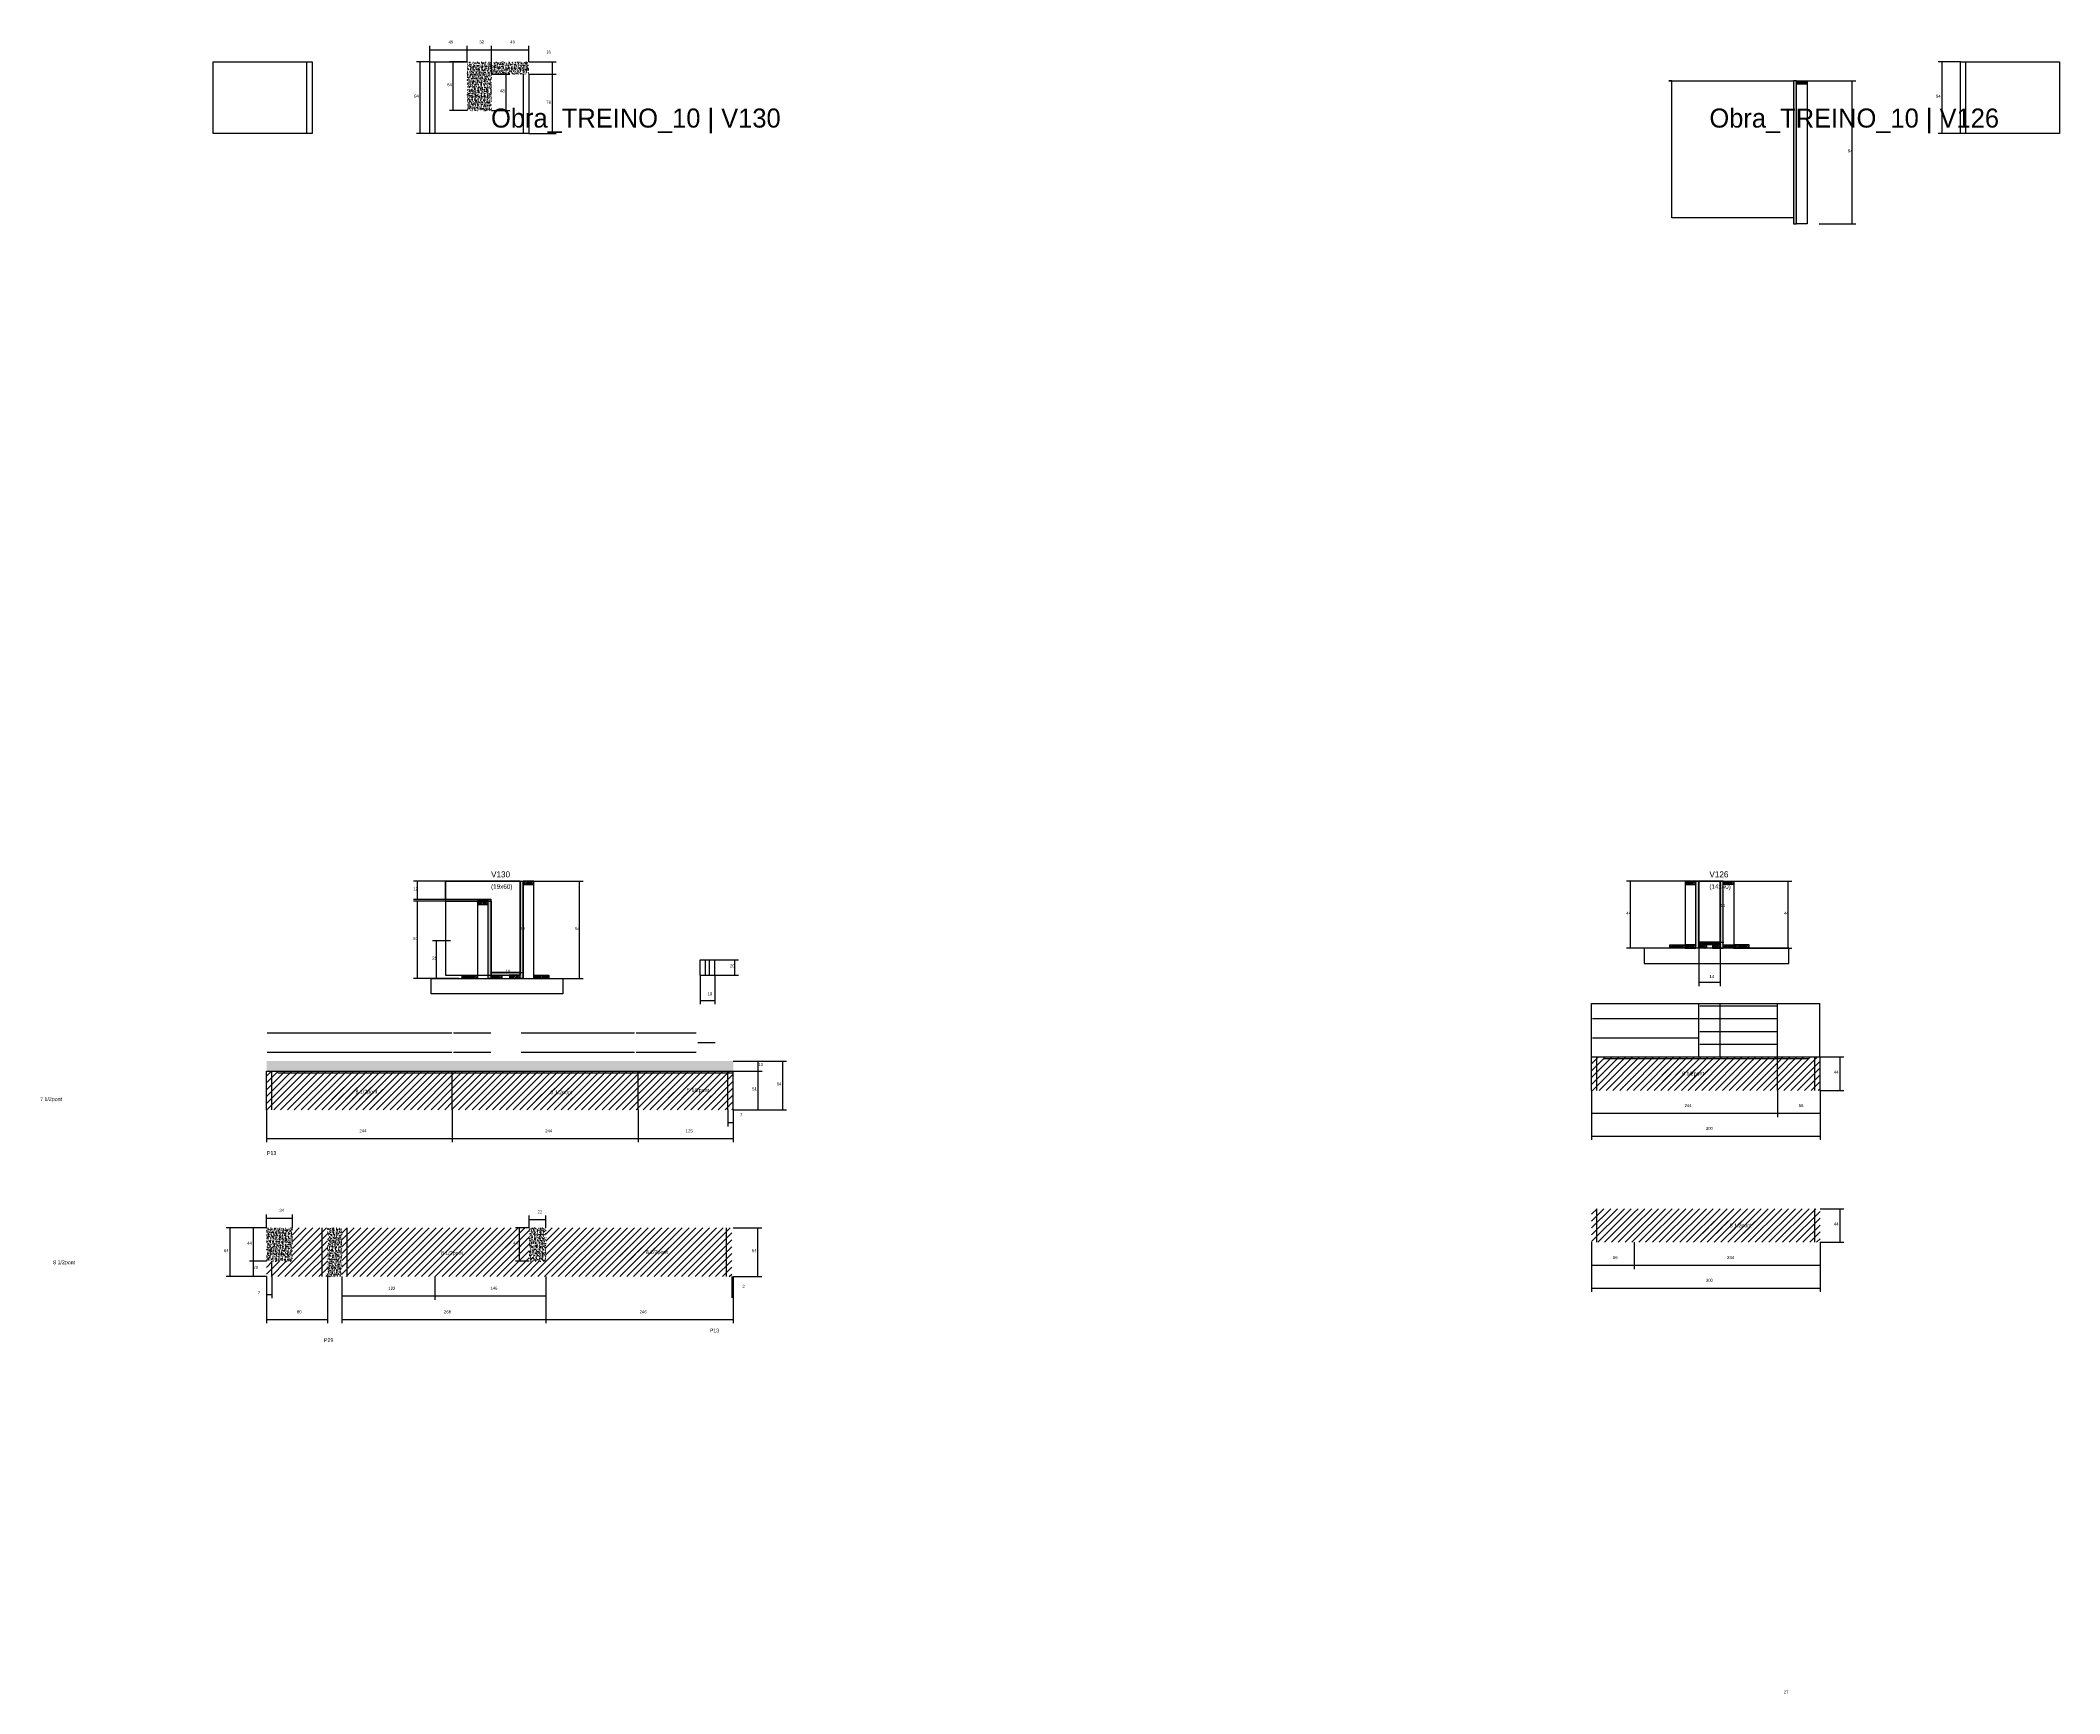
# Model space of a CAD drawing. Header units: metres. Extents: x -2848 to 22762, y -49062 to 1016.
# Drawn here: x 4208 to 6860, y -20867 to -18695 of the extents above; entities that cross this region are included whole.
import ezdxf

# ---------------------------------------------------------------- set-up
doc = ezdxf.new("R2010")
doc.units = ezdxf.units.M
for name, color, linetype in [('CONCRETO', 251, 'Continuous'), ('COTA', 4, 'Continuous'), ('Cota Seção (2x)', 4, 'Continuous'), ('Hachura', 253, 'Continuous'), ('LABEL_ID', 3, 'Continuous'), ('Madeira', 126, 'Continuous'), ('NOMENCLATURA', 7, 'Continuous'), ('Painéis', 200, 'Continuous'), ('SARR_2.2x7', 40, 'Continuous'), ('Texto Seção', 7, 'Continuous')]:
    doc.layers.add(name, color=color, linetype=linetype)

msp = doc.modelspace()

# ---------------------------------------------------------------- hatches: boundary and pattern name
at = {"layer": 'COTA'}
h = msp.add_hatch(dxfattribs=at)
h.set_pattern_fill('AR-CONC', scale=0.03)
h.paths.add_polyline_path([(4800.7, -18739.7), (4849.7, -18739.7), (4849.7, -18723.7), (4768.7, -18723.7), (4768.7, -18787.7), (4800.7, -18787.7)])
h = msp.add_hatch(dxfattribs=at)
h.set_pattern_fill('AR-CONC', scale=0.03)
h.paths.add_polyline_path([(4505.1, -20036.2), (4505.1, -20050.2), (4505.1, -20050.2), (5118.1, -20050.2), (5118.1, -20050.2), (5118.1, -20036.2), (5118.1, -20036.2), (4505.1, -20036.2)])
h = msp.add_hatch(dxfattribs=at)
h.set_pattern_fill('AR-CONC', scale=0.03)
h.paths.add_polyline_path([(4539.1, -20255.3), (4505.1, -20255.3), (4505.1, -20299.3), (4539.1, -20299.3)])
h = msp.add_hatch(dxfattribs=at)
h.set_pattern_fill('AR-CONC', scale=0.03)
h.paths.add_polyline_path([(4585.1, -20319.3), (4604.1, -20319.3), (4604.1, -20255.3), (4585.1, -20255.3)])
h = msp.add_hatch(dxfattribs=at)
h.set_pattern_fill('AR-CONC', scale=0.03)
h.paths.add_polyline_path([(4850.1, -20299.3), (4872.1, -20299.3), (4872.1, -20255.3), (4850.1, -20255.3)])
at = {"layer": 'Hachura'}
h = msp.add_hatch(color=8, dxfattribs=at)
h.dxf.hatch_style = 1
h.paths.add_polyline_path([(6514.5, -18748.6), (6510.5, -18748.6), (6510.5, -18748.6), (6510.5, -18936.6), (6510.5, -18936.6), (6514.5, -18936.6), (6514.5, -18936.6), (6514.5, -18748.6)])
h = msp.add_hatch(dxfattribs=at)
h.set_pattern_fill('ANSI31', scale=0.5)
h.paths.add_polyline_path([(6514.5, -18753), (6514.5, -18748.6), (6514.5, -18748.6), (6528.5, -18748.6), (6528.5, -18748.6), (6528.5, -18753), (6528.5, -18753), (6514.5, -18753)])
h = msp.add_hatch(color=8, dxfattribs=at)
h.dxf.hatch_style = 1
h.paths.add_polyline_path([(4838, -19800), (4842, -19800), (4842, -19800), (4842, -19928), (4842, -19928), (4838, -19928), (4838, -19928), (4838, -19800)])
h = msp.add_hatch(dxfattribs=at)
h.set_pattern_fill('ANSI31', scale=0.5)
h.paths.add_polyline_path([(4856, -19804.4), (4856, -19800), (4856, -19800), (4842, -19800), (4842, -19800), (4842, -19804.4), (4842, -19804.4), (4856, -19804.4)])
h = msp.add_hatch(dxfattribs=at)
h.set_pattern_fill('ANSI31', scale=0.5)
h.paths.add_polyline_path([(6382, -19804.4), (6382, -19800), (6382, -19800), (6368, -19800), (6368, -19800), (6368, -19804.4), (6368, -19804.4), (6382, -19804.4)])
h = msp.add_hatch(color=8, dxfattribs=at)
h.dxf.hatch_style = 1
h.paths.add_polyline_path([(6382, -19800), (6386, -19800), (6386, -19800), (6386, -19888), (6386, -19888), (6382, -19888), (6382, -19888), (6382, -19800)])
h = msp.add_hatch(color=8, dxfattribs=at)
h.dxf.hatch_style = 1
h.paths.add_polyline_path([(6417.9, -19800), (6413.9, -19800), (6413.9, -19800), (6414, -19888), (6414, -19888), (6418, -19888), (6418, -19888), (6417.9, -19800)])
h = msp.add_hatch(dxfattribs=at)
h.set_pattern_fill('ANSI31', scale=0.5)
h.paths.add_polyline_path([(6417.9, -19804.4), (6417.9, -19800), (6417.9, -19800), (6431.9, -19800), (6431.9, -19800), (6431.9, -19804.4), (6431.9, -19804.4), (6417.9, -19804.4)])
h = msp.add_hatch(color=8, dxfattribs=at)
h.dxf.hatch_style = 1
h.paths.add_polyline_path([(4800, -19826.4), (4800, -19824), (4800, -19824), (4740, -19824), (4740, -19824), (4740, -19826.4), (4740, -19826.4), (4800, -19826.4)])
h = msp.add_hatch(dxfattribs=at)
h.set_pattern_fill('ANSI31', scale=0.5)
h.paths.add_polyline_path([(4796, -19830.8), (4796, -19826.4), (4796, -19826.4), (4782, -19826.4), (4782, -19826.4), (4782, -19830.8), (4782, -19830.8), (4796, -19830.8)])
h = msp.add_hatch(color=8, dxfattribs=at)
h.dxf.hatch_style = 1
h.paths.add_polyline_path([(4796, -19826.4), (4800, -19826.4), (4800, -19826.4), (4800, -19928), (4800, -19928), (4796, -19928), (4796, -19928), (4796, -19826.4)])
h = msp.add_hatch(dxfattribs=at)
h.set_pattern_fill('ANSI31', scale=0.5)
h.paths.add_polyline_path([(6348, -19888), (6348, -19883.6), (6348, -19883.6), (6368, -19883.6), (6368, -19883.6), (6368, -19888), (6368, -19888), (6348, -19888)])
h = msp.add_hatch(dxfattribs=at)
h.set_pattern_fill('ANSI31', scale=0.5)
h.paths.add_polyline_path([(6382, -19888), (6382, -19883.6), (6382, -19883.6), (6368, -19883.6), (6368, -19883.6), (6368, -19888), (6368, -19888), (6382, -19888)])
h = msp.add_hatch(color=8, dxfattribs=at)
h.dxf.hatch_style = 1
h.paths.add_polyline_path([(6386, -19883.6), (6386, -19880), (6386, -19880), (6414, -19880), (6414, -19880), (6414, -19883.6), (6414, -19883.6), (6386, -19883.6)])
h = msp.add_hatch(dxfattribs=at)
h.set_pattern_fill('ANSI31', scale=0.5)
h.paths.add_polyline_path([(6386, -19888), (6386, -19883.6), (6386, -19883.6), (6396, -19883.6), (6396, -19883.6), (6396, -19888), (6396, -19888), (6386, -19888)])
h = msp.add_hatch(dxfattribs=at)
h.set_pattern_fill('ANSI31', scale=0.5)
h.paths.add_polyline_path([(6414, -19888), (6414, -19883.6), (6414, -19883.6), (6404, -19883.6), (6404, -19883.6), (6404, -19888), (6404, -19888), (6414, -19888)])
h = msp.add_hatch(dxfattribs=at)
h.set_pattern_fill('ANSI31', scale=0.5)
h.paths.add_polyline_path([(6418, -19888), (6418, -19883.6), (6418, -19883.6), (6432, -19883.6), (6432, -19883.6), (6432, -19888), (6432, -19888), (6418, -19888)])
h = msp.add_hatch(dxfattribs=at)
h.set_pattern_fill('ANSI31', scale=0.5)
h.paths.add_polyline_path([(6452, -19888), (6452, -19883.6), (6452, -19883.6), (6432, -19883.6), (6432, -19883.6), (6432, -19888), (6432, -19888), (6452, -19888)])
h = msp.add_hatch(dxfattribs=at)
h.set_pattern_fill('ANSI31', scale=0.5)
h.paths.add_polyline_path([(4762, -19928), (4762, -19923.6), (4762, -19923.6), (4782, -19923.6), (4782, -19923.6), (4782, -19928), (4782, -19928), (4762, -19928)])
h = msp.add_hatch(color=8, dxfattribs=at)
h.dxf.hatch_style = 1
h.paths.add_polyline_path([(4838, -19923.6), (4838, -19920), (4838, -19920), (4800, -19920), (4800, -19920), (4800, -19923.6), (4800, -19923.6), (4838, -19923.6)])
h = msp.add_hatch(dxfattribs=at)
h.set_pattern_fill('ANSI31', scale=0.5)
h.paths.add_polyline_path([(4800, -19928), (4800, -19923.6), (4800, -19923.6), (4814, -19923.6), (4814, -19923.6), (4814, -19928), (4814, -19928), (4800, -19928)])
h = msp.add_hatch(dxfattribs=at)
h.set_pattern_fill('ANSI31', scale=0.5)
h.paths.add_polyline_path([(4838, -19928), (4838, -19923.6), (4838, -19923.6), (4824, -19923.6), (4824, -19923.6), (4824, -19928), (4824, -19928), (4838, -19928)])
h = msp.add_hatch(dxfattribs=at)
h.set_pattern_fill('ANSI31', scale=0.5)
h.paths.add_polyline_path([(4856, -19928), (4856, -19923.6), (4856, -19923.6), (4876, -19923.6), (4876, -19923.6), (4876, -19928), (4876, -19928), (4856, -19928)])
h = msp.add_hatch(dxfattribs=at)
h.set_pattern_fill('ANSI31', scale=2)
h.paths.add_polyline_path([(6489.3, -20074.7), (6489.3, -20030.7), (6245.3, -20030.7), (6245.3, -20074.7)])
h = msp.add_hatch(dxfattribs=at)
h.set_pattern_fill('ANSI31', scale=2)
h.paths.add_polyline_path([(6327.7, -20063.1), (6395.3, -20063.1), (6395.3, -20063.1), (6400.8, -20047.1), (6400.8, -20047.1), (6333.2, -20047.1), (6333.2, -20047.1), (6327.7, -20063.1)])
h = msp.add_hatch(dxfattribs=at)
h.set_pattern_fill('ANSI31', scale=2)
h.paths.add_polyline_path([(6545.3, -20074.7), (6545.3, -20030.7), (6489.3, -20030.7), (6489.3, -20074.7)])
h = msp.add_hatch(dxfattribs=at)
h.set_pattern_fill('ANSI31', scale=2)
h.paths.add_polyline_path([(4749.1, -20049.4), (4505.1, -20049.4), (4505.1, -20100.2), (4749.1, -20100.2)])
h = msp.add_hatch(dxfattribs=at)
h.set_pattern_fill('ANSI31', scale=2)
h.paths.add_polyline_path([(4585.7, -20086.9), (4653.3, -20086.9), (4653.3, -20086.9), (4658.8, -20071), (4658.8, -20071), (4591.2, -20071), (4591.2, -20071), (4585.7, -20086.9)])
h = msp.add_hatch(dxfattribs=at)
h.set_pattern_fill('ANSI31', scale=2)
h.paths.add_polyline_path([(4993.1, -20049.4), (4749.1, -20049.4), (4749.1, -20100.2), (4993.1, -20100.2)])
h = msp.add_hatch(dxfattribs=at)
h.set_pattern_fill('ANSI31', scale=2)
h.paths.add_polyline_path([(4841.5, -20087.8), (4909.1, -20087.8), (4909.1, -20087.8), (4914.6, -20071.8), (4914.6, -20071.8), (4847, -20071.8), (4847, -20071.8), (4841.5, -20087.8)])
h = msp.add_hatch(dxfattribs=at)
h.set_pattern_fill('ANSI31', scale=2)
h.paths.add_polyline_path([(5118.1, -20049.4), (4993.1, -20049.4), (4993.1, -20100.2), (5118.1, -20100.2)])
h = msp.add_hatch(dxfattribs=at)
h.set_pattern_fill('ANSI31', scale=2)
h.paths.add_polyline_path([(5021, -20085), (5088.6, -20085), (5088.6, -20085), (5094.1, -20069.1), (5094.1, -20069.1), (5026.5, -20069.1), (5026.5, -20069.1), (5021, -20085)])
h = msp.add_hatch(dxfattribs=at)
h.set_pattern_fill('ANSI31', scale=2)
h.paths.add_polyline_path([(6245.3, -20230.3), (6245.3, -20274.3), (6301.3, -20274.3), (6301.3, -20230.3)])
h = msp.add_hatch(dxfattribs=at)
h.set_pattern_fill('ANSI31', scale=2)
h.paths.add_polyline_path([(6545.3, -20274.3), (6545.3, -20230.3), (6301.3, -20230.3), (6301.3, -20274.3)])
h = msp.add_hatch(dxfattribs=at)
h.set_pattern_fill('ANSI31', scale=2)
h.paths.add_polyline_path([(4585.1, -20255.3), (4539.1, -20255.3), (4539.1, -20299.3), (4505.1, -20299.3), (4505.1, -20319.3), (4585.1, -20319.3)])
h = msp.add_hatch(dxfattribs=at)
h.set_pattern_fill('ANSI31', scale=2)
h.paths.add_polyline_path([(4726.1, -20255.3), (4604.1, -20255.3), (4604.1, -20319.3), (4726.1, -20319.3)])
h = msp.add_hatch(dxfattribs=at)
h.set_pattern_fill('ANSI31', scale=2)
h.paths.add_polyline_path([(4872.1, -20299.3), (4850.1, -20299.3), (4850.1, -20255.3), (4726.1, -20255.3), (4726.1, -20319.3), (4872.1, -20319.3)])
h = msp.add_hatch(dxfattribs=at)
h.set_pattern_fill('ANSI31', scale=2)
h.paths.add_polyline_path([(5116.1, -20255.3), (4872.1, -20255.3), (4872.1, -20319.3), (5116.1, -20319.3)])
h = msp.add_hatch(dxfattribs=at)
h.set_pattern_fill('ANSI31', scale=2)
h.paths.add_polyline_path([(6390.2, -20262.7), (6457.9, -20262.7), (6457.9, -20262.7), (6463.4, -20246.7), (6463.4, -20246.7), (6395.7, -20246.7), (6395.7, -20246.7), (6390.2, -20262.7)])
h = msp.add_hatch(dxfattribs=at)
h.set_pattern_fill('ANSI31', scale=2)
h.paths.add_polyline_path([(4839, -20288.1), (4839, -20265.9), (4839, -20265.9), (4818.4, -20265.9), (4818.4, -20265.9), (4818.4, -20288.1), (4818.4, -20288.1), (4839, -20288.1)])
h = msp.add_hatch(dxfattribs=at)
h.set_pattern_fill('ANSI31', scale=2)
h.paths.add_polyline_path([(4966.9, -20297.7), (5034.5, -20297.7), (5034.5, -20297.7), (5040, -20281.7), (5040, -20281.7), (4972.4, -20281.7), (4972.4, -20281.7), (4966.9, -20297.7)])

# ---------------------------------------------------------------- linework, layer by layer
at = {"layer": 'CONCRETO'}
for points in [[(6346.5, -18748.6), (6346.5, -18748.6), (6510.5, -18748.6), (6510.5, -18772.6), (6510.5, -18772.6), (6510.5, -18928.6), (6350.5, -18928.6), (6350.5, -18748.6)], [(4800, -19824), (4740, -19824), (4740, -19800), (4800, -19800), (4800, -19800), (4838, -19800), (4838, -19923.6), (4838, -19923.6), (4838, -19920), (4800, -19920)], [(4740, -19923.6), (4838, -19923.6), (4838, -19800), (4740, -19800)], [(6386, -19800), (6386, -19800), (6386, -19800), (6386, -19800), (6414, -19800), (6414, -19800), (6414, -19800), (6414, -19880), (6386, -19880), (6386, -19800)], [(6386, -19880), (6414, -19880), (6414, -19800), (6386, -19800)]]:
    msp.add_lwpolyline(points, close=True, dxfattribs=at)
at = {"layer": 'COTA'}
for p, q in [((4719.7, -18723.7), (4719.7, -18702.7)), ((4719.7, -18707.7), (4768.7, -18707.7)), ((4768.7, -18723.7), (4768.7, -18702.7)), ((4768.7, -18723.7), (4768.7, -18702.7)), ((4768.7, -18707.7), (4800.7, -18707.7)), ((4800.7, -18739.7), (4800.7, -18702.7)), ((4800.7, -18739.7), (4800.7, -18702.7)), ((4800.7, -18707.7), (4849.7, -18707.7)), ((4849.7, -18723.7), (4849.7, -18702.7)), ((4719.7, -18723.7), (4702.1, -18723.7)), ((4707.1, -18817.7), (4707.1, -18723.7)), ((4768.7, -18723.7), (4745.4, -18723.7)), ((4750.4, -18787.7), (4750.4, -18723.7)), ((4800.7, -18739.7), (4824.8, -18739.7)), ((4819.8, -18787.7), (4819.8, -18739.7)), ((4849.7, -18723.7), (4885.5, -18723.7)), ((4849.7, -18739.7), (4885.5, -18739.7)), ((4849.7, -18739.7), (4885.5, -18739.7)), ((4880.5, -18739.7), (4880.5, -18723.7)), ((4880.5, -18817.7), (4880.5, -18739.7)), ((6729.9, -18723.7), (6700.6, -18723.7)), ((6705.6, -18817.7), (6705.6, -18723.7)), ((6528.5, -18748.6), (6592.4, -18748.6)), ((6587.4, -18936.6), (6587.4, -18748.6)), ((4768.7, -18787.7), (4745.4, -18787.7)), ((4800.7, -18787.7), (4824.8, -18787.7)), ((4719.7, -18817.7), (4702.1, -18817.7)), ((4849.7, -18817.7), (4885.5, -18817.7)), ((6729.9, -18817.7), (6700.6, -18817.7)), ((6544.1, -18936.6), (6592.4, -18936.6)), ((4740, -19800), (4698.3, -19800)), ((4703.3, -19824), (4703.3, -19800)), ((4856, -19800), (4921, -19800)), ((4916, -19928), (4916, -19800)), ((6386, -19800), (6291.3, -19800)), ((6296.3, -19888), (6296.3, -19800)), ((6431.9, -19800), (6508.4, -19800)), ((6503.4, -19888), (6503.4, -19800)), ((4740, -19824), (4698.3, -19824)), ((4740, -19826.4), (4698.3, -19826.4)), ((4703.3, -19928), (4703.3, -19826.4)), ((4746.7, -19878.1), (4723.2, -19878.1)), ((4728.2, -19928), (4728.2, -19878.1)), ((6348, -19888), (6291.3, -19888)), ((6386, -19883.6), (6386, -19937.8)), ((6414, -19883.6), (6414, -19937.8)), ((6452, -19888), (6508.4, -19888)), ((5093.8, -19903.3), (5125.1, -19903.3)), ((5120.1, -19923.3), (5120.1, -19903.3)), ((4757.6, -19928), (4698.3, -19928)), ((4746.7, -19928), (4723.2, -19928)), ((4856, -19928), (4921, -19928)), ((5074.8, -19923.3), (5074.8, -19961.5)), ((5093.8, -19923.3), (5093.8, -19961.5)), ((5093.8, -19923.3), (5125.1, -19923.3)), ((6386, -19932.8), (6414, -19932.8)), ((5074.8, -19956.5), (5093.8, -19956.5)), ((5118.1, -20036.2), (5155.9, -20036.2)), ((5118.1, -20036.2), (5188.1, -20036.2)), ((5150.9, -20049.4), (5150.9, -20036.2)), ((5183.1, -20100.2), (5183.1, -20036.2)), ((6545.3, -20030.7), (6576.5, -20030.7)), ((6571.5, -20074.7), (6571.5, -20030.7)), ((5118.1, -20049.4), (5155.9, -20049.4)), ((5118.1, -20049.4), (5155.9, -20049.4)), ((5150.9, -20100.2), (5150.9, -20049.4)), ((4505.1, -20100.2), (4505.1, -20143)), ((4749.1, -20100.2), (4749.1, -20143)), ((4749.1, -20100.2), (4749.1, -20143)), ((4993.1, -20100.2), (4993.1, -20143)), ((4993.1, -20100.2), (4993.1, -20143)), ((5111.1, -20100.2), (5111.1, -20122)), ((5118.1, -20100.2), (5118.1, -20122)), ((5118.1, -20100.2), (5118.1, -20143)), ((5118.1, -20100.2), (5155.9, -20100.2)), ((5118.1, -20100.2), (5188.1, -20100.2)), ((6245.3, -20074.7), (6245.3, -20139.9)), ((6245.3, -20074.7), (6245.3, -20109.8)), ((6489.3, -20074.7), (6489.3, -20109.8)), ((6489.3, -20074.7), (6489.3, -20109.8)), ((6545.3, -20074.7), (6545.3, -20139.9)), ((6545.3, -20074.7), (6545.3, -20109.8)), ((6545.3, -20074.7), (6576.5, -20074.7)), ((5111.1, -20117), (5118.1, -20117)), ((6245.3, -20104.8), (6489.3, -20104.8)), ((6489.3, -20104.8), (6545.3, -20104.8)), ((4505.1, -20138), (4749.1, -20138)), ((4749.1, -20138), (4993.1, -20138)), ((4993.1, -20138), (5118.1, -20138)), ((6245.3, -20134.9), (6545.3, -20134.9)), ((6545.3, -20230.3), (6576.5, -20230.3)), ((6571.5, -20274.3), (6571.5, -20230.3)), ((4505.1, -20255.3), (4452.3, -20255.3)), ((4457.3, -20319.3), (4457.3, -20255.3)), ((4505.1, -20255.3), (4482.8, -20255.3)), ((4487.8, -20299.3), (4487.8, -20255.3)), ((4505.1, -20255.3), (4505.1, -20237.6)), ((4505.1, -20242.6), (4539.1, -20242.6)), ((4539.1, -20255.3), (4539.1, -20237.6)), ((4850.1, -20255.3), (4832.2, -20255.3)), ((4837.2, -20299.3), (4837.2, -20255.3)), ((4850.1, -20255.3), (4850.1, -20239.3)), ((4850.1, -20244.3), (4872.1, -20244.3)), ((4872.1, -20255.3), (4872.1, -20239.3)), ((5118.1, -20255.3), (5155.5, -20255.3)), ((5150.5, -20319.3), (5150.5, -20255.3)), ((6245.3, -20274.3), (6245.3, -20339.5)), ((6245.3, -20274.3), (6245.3, -20309.4)), ((6301.3, -20274.3), (6301.3, -20309.4)), ((6301.3, -20274.3), (6301.3, -20309.4)), ((6545.3, -20274.3), (6545.3, -20339.5)), ((6545.3, -20274.3), (6545.3, -20309.4)), ((6545.3, -20274.3), (6576.5, -20274.3)), ((4505.1, -20299.3), (4482.8, -20299.3)), ((4505.1, -20299.3), (4482.8, -20299.3)), ((4487.8, -20319.3), (4487.8, -20299.3)), ((4850.1, -20299.3), (4832.2, -20299.3)), ((6245.3, -20304.4), (6301.3, -20304.4)), ((6301.3, -20304.4), (6545.3, -20304.4)), ((4505.1, -20319.3), (4452.3, -20319.3)), ((4505.1, -20319.3), (4482.8, -20319.3)), ((4505.1, -20319.3), (4505.1, -20347.8)), ((4505.1, -20319.3), (4505.1, -20380.7)), ((4512.1, -20319.3), (4512.1, -20347.8)), ((4585.1, -20319.3), (4585.1, -20380.7)), ((4604.1, -20319.3), (4604.1, -20380.7)), ((4604.1, -20319.3), (4604.1, -20349.8)), ((4726.1, -20319.3), (4726.1, -20349.8)), ((4726.1, -20319.3), (4726.1, -20349.8)), ((4872.1, -20319.3), (4872.1, -20380.7)), ((4872.1, -20319.3), (4872.1, -20380.7)), ((4872.1, -20319.3), (4872.1, -20349.8)), ((5116.1, -20319.3), (5116.1, -20347.2)), ((5118.1, -20319.3), (5118.1, -20380.7)), ((5118.1, -20319.3), (5155.5, -20319.3)), ((5118.1, -20319.3), (5118.1, -20347.2)), ((6245.3, -20334.5), (6545.3, -20334.5)), ((4505.1, -20342.8), (4512.1, -20342.8)), ((4604.1, -20344.8), (4726.1, -20344.8)), ((4726.1, -20344.8), (4872.1, -20344.8)), ((5116.1, -20342.2), (5118.1, -20342.2)), ((4505.1, -20375.7), (4585.1, -20375.7)), ((4604.1, -20375.7), (4872.1, -20375.7)), ((4872.1, -20375.7), (5118.1, -20375.7))]:
    msp.add_line(p, q, dxfattribs=at)
at = {"layer": 'Cota Seção (2x)'}
for p, q in [((4800, -19800), (4843, -19800)), ((4838, -19920), (4838, -19800)), ((6413.9, -19800), (6419, -19800)), ((6414, -19880), (6414, -19800)), ((6414, -19880), (6419, -19880)), ((4800, -19928), (4800, -19915)), ((4800, -19920), (4843, -19920)), ((4800, -19920), (4838, -19920)), ((4838, -19928), (4838, -19915))]:
    msp.add_line(p, q, dxfattribs=at)
at = {"layer": 'Madeira'}
for points in [[(6514.5, -18753), (6514.5, -18748.6), (6528.5, -18748.6), (6528.5, -18753)], [(6514.5, -18748.6), (6528.5, -18748.6), (6528.5, -18936.6), (6514.5, -18936.6)], [(4856, -19804.4), (4856, -19800), (4842, -19800), (4842, -19804.4)], [(4856, -19800), (4842, -19800), (4842, -19928), (4856, -19928)], [(6382, -19804.4), (6382, -19800), (6368, -19800), (6368, -19804.4)], [(6382, -19800), (6368, -19800), (6368, -19888), (6382, -19888)], [(6417.9, -19804.4), (6417.9, -19800), (6431.9, -19800), (6431.9, -19804.4)], [(6417.9, -19800), (6431.9, -19800), (6432, -19888), (6418, -19888)], [(4796, -19830.8), (4796, -19826.4), (4782, -19826.4), (4782, -19830.8)], [(4796, -19826.4), (4782, -19826.4), (4782, -19928), (4796, -19928)], [(6314.5, -19908), (6504.1, -19908), (6504.1, -19888), (6314.5, -19888)], [(6348, -19888), (6348, -19883.6), (6368, -19883.6), (6368, -19888)], [(6382, -19888), (6382, -19883.6), (6368, -19883.6), (6368, -19888)], [(6386, -19888), (6386, -19883.6), (6396, -19883.6), (6396, -19888)], [(6414, -19888), (6414, -19883.6), (6404, -19883.6), (6404, -19888)], [(6418, -19888), (6418, -19883.6), (6432, -19883.6), (6432, -19888)], [(6452, -19888), (6452, -19883.6), (6432, -19883.6), (6432, -19888)], [(4894.4, -19948), (4721.4, -19948), (4721.4, -19928), (4894.4, -19928)], [(4762, -19928), (4762, -19923.6), (4782, -19923.6), (4782, -19928)], [(4800, -19928), (4800, -19923.6), (4814, -19923.6), (4814, -19928)], [(4838, -19928), (4838, -19923.6), (4824, -19923.6), (4824, -19928)], [(4856, -19928), (4856, -19923.6), (4876, -19923.6), (4876, -19928)]]:
    msp.add_lwpolyline(points, close=True, dxfattribs=at)
at = {"layer": 'Painéis'}
for p, q in [((4842, -19928), (4842, -19800)), ((6386, -19888), (6386, -19800)), ((6414, -19888), (6414, -19800)), ((4740, -19824), (4800, -19824)), ((4800, -19928), (4800, -19826.4)), ((6386, -19880), (6414, -19880)), ((6386, -19883.6), (6386, -19880)), ((6414, -19883.6), (6414, -19880)), ((5074.8, -19903.3), (5093.8, -19903.3)), ((5074.8, -19923.3), (5074.8, -19903.3)), ((5093.8, -19923.3), (5093.8, -19903.3)), ((4800, -19920), (4838, -19920)), ((4800, -19923.6), (4800, -19920)), ((4838, -19923.6), (4838, -19920)), ((5074.8, -19923.3), (5093.8, -19923.3)), ((6245.3, -19960.7), (6386.2, -19960.7)), ((6245.3, -20030.7), (6245.3, -19960.7)), ((6386.2, -20030.7), (6386.2, -19960.7)), ((6386.2, -19960.7), (6414.2, -19960.7)), ((6386.2, -20030.7), (6386.2, -19960.7)), ((6414.2, -20030.7), (6414.2, -19960.7)), ((6414.2, -19960.7), (6489.2, -19960.7)), ((6414.2, -20030.7), (6414.2, -19960.7)), ((6489.2, -20030.7), (6489.2, -19960.7)), ((6489.2, -19960.7), (6545.2, -19960.7)), ((6489.2, -20030.7), (6489.2, -19960.7)), ((6545.2, -20030.7), (6545.2, -19960.7)), ((6245.3, -20030.7), (6545.3, -20030.7)), ((6245.3, -20074.7), (6245.3, -20030.7)), ((6245.3, -20030.7), (6386.2, -20030.7)), ((6386.2, -20030.7), (6414.2, -20030.7)), ((6414.2, -20030.7), (6489.2, -20030.7)), ((6489.2, -20030.7), (6545.2, -20030.7)), ((6489.3, -20074.7), (6489.3, -20030.7)), ((6545.3, -20074.7), (6545.3, -20030.7)), ((4505.1, -20049.4), (5118.1, -20049.4)), ((4505.1, -20100.2), (4505.1, -20049.4)), ((4749.1, -20100.2), (4749.1, -20049.4)), ((4993.1, -20100.2), (4993.1, -20049.4)), ((5118.1, -20100.2), (5118.1, -20049.4))]:
    msp.add_line(p, q, dxfattribs=at)
for points in [[(4434.9, -18723.7), (4564.9, -18723.7), (4564.9, -18817.7), (4434.9, -18817.7)], [(6729.9, -18723.7), (6859.9, -18723.7), (6859.9, -18817.7), (6729.9, -18817.7)], [(6514.5, -18748.6), (6510.5, -18748.6), (6510.5, -18936.6), (6514.5, -18936.6)], [(4838, -19800), (4842, -19800), (4842, -19928), (4838, -19928)], [(6382, -19800), (6386, -19800), (6386, -19888), (6382, -19888)], [(6417.9, -19800), (6413.9, -19800), (6414, -19888), (6418, -19888)], [(4800, -19826.4), (4800, -19824), (4740, -19824), (4740, -19826.4)], [(4796, -19826.4), (4800, -19826.4), (4800, -19928), (4796, -19928)], [(6386, -19883.6), (6386, -19880), (6414, -19880), (6414, -19883.6)], [(4838, -19923.6), (4838, -19920), (4800, -19920), (4800, -19923.6)]]:
    msp.add_lwpolyline(points, close=True, dxfattribs=at)
msp.add_lwpolyline([(4849.7, -18739.7), (4849.7, -18817.7), (4719.7, -18817.7), (4719.7, -18723.7), (4768.7, -18723.7)], dxfattribs=at)
at = {"layer": 'SARR_2.2x7'}
for p, q in [((4557.9, -18817.7), (4557.9, -18723.7)), ((4726.7, -18817.7), (4726.7, -18723.7)), ((4842.7, -18817.7), (4842.7, -18739.7)), ((6736.9, -18817.7), (6736.9, -18723.7)), ((5081.8, -19923.3), (5081.8, -19903.3)), ((5086.8, -19923.3), (5086.8, -19903.3)), ((6387.2, -19963.7), (6413.2, -19963.7)), ((6415.2, -19963.7), (6488.2, -19963.7)), ((6246.3, -19980.5), (6385.2, -19980.5)), ((6387.2, -19980.5), (6413.2, -19980.5)), ((6415.2, -19980.5), (6488.2, -19980.5)), ((4506.1, -19999.3), (4748.5, -19999.3)), ((4750.5, -19999.3), (4799.5, -19999.3)), ((4839.5, -19999.3), (4988.5, -19999.3)), ((4990.5, -19999.3), (5069.5, -19999.3)), ((5071.5, -20011.8), (5094.5, -20011.8)), ((6246.3, -20005.6), (6385.2, -20005.6)), ((6387.2, -19997.2), (6413.2, -19997.2)), ((6387.2, -20014), (6413.2, -20014)), ((6415.2, -19997.2), (6488.2, -19997.2)), ((6415.2, -20014), (6488.2, -20014)), ((4506.1, -20024.4), (4748.5, -20024.4)), ((4750.5, -20024.4), (4799.5, -20024.4)), ((4839.5, -20024.4), (4988.5, -20024.4)), ((4990.5, -20024.4), (5069.5, -20024.4)), ((6252.3, -20074.7), (6252.3, -20030.7)), ((6260.3, -20032.9), (6489.3, -20032.9)), ((6489.3, -20032.9), (6530.3, -20032.9)), ((6538.3, -20074.7), (6538.3, -20030.7)), ((4512.1, -20100.2), (4512.1, -20049.4)), ((4520.1, -20051.6), (4749.1, -20051.6)), ((4749.1, -20051.6), (4993.1, -20051.6)), ((4993.1, -20051.6), (5118.1, -20051.6)), ((5111.1, -20100.2), (5111.1, -20049.4)), ((6252.3, -20274.3), (6252.3, -20230.3)), ((6538.3, -20274.3), (6538.3, -20230.3)), ((4578.1, -20319.3), (4578.1, -20255.3)), ((4611.1, -20319.3), (4611.1, -20255.3)), ((5109.1, -20319.3), (5109.1, -20255.3)), ((4512.1, -20319.3), (4512.1, -20299.3))]:
    msp.add_line(p, q, dxfattribs=at)

# ---------------------------------------------------------------- texts
at = {"layer": 'COTA'}
for s, p in [('49', (4744.2, -18699.6)), ('32', (4784.7, -18699.5)), ('49', (4825.2, -18699.6)), ('16', (4872.4, -18712.7)), ('94', (4699, -18770.7)), ('64', (4742.3, -18755.7)), ('48', (4811.7, -18763.7)), ('94', (6697.5, -18770.7)), ('78', (4872.5, -18778.7)), ('94', (6581.9, -18842.6)), ('12', (4697.8, -19812)), ('64', (4910.5, -19864)), ('44', (6290.8, -19844)), ('44', (6497.9, -19844)), ('51', (4697.8, -19877.2)), ('25', (4722.7, -19903)), ('20', (5113.6, -19913.3)), ('14', (6400, -19927.3)), ('19', (5084.3, -19950)), ('13', (5150.9, -20042.8)), ('51', (5142.8, -20074.8)), ('64', (5175, -20068.2)), ('44', (6563.4, -20052.7)), ('244', (6367.3, -20096.7)), ('56', (6517.3, -20096.7)), ('244', (4627.1, -20129.9)), ('244', (4871.1, -20129.9)), ('125', (5055.6, -20129.9)), ('7', (5126.9, -20108.9)), ('300', (6395.3, -20126.7)), ('34', (4522.1, -20234.3)), ('22', (4861.1, -20236.3)), ('44', (6563.4, -20252.3)), ('64', (4449.2, -20287.3)), ('44', (4479.7, -20277.3)), ('44', (4829.1, -20277.3)), ('64', (5142.4, -20287.3)), ('20', (4487.8, -20309.3)), ('56', (6273.3, -20296.3)), ('244', (6423.3, -20296.3)), ('7', (4493.6, -20342.8)), ('122', (4665.1, -20336.8)), ('146', (4799.1, -20336.7)), ('2', (5130.1, -20334.2)), ('300', (6395.3, -20326.3)), ('80', (4545.1, -20367.6)), ('268', (4738.1, -20367.6)), ('246', (4995.1, -20367.6)), ('27', (6497.7, -20867.2))]:
    msp.add_text(s, height=4, dxfattribs=at).set_placement(p)
at = {"layer": 'Cota Seção (2x)'}
for s, p in [('40', (6414, -19834)), ('60', (4838, -19864)), ('19', (4819, -19920))]:
    msp.add_text(s, height=4, dxfattribs=at).set_placement(p)
at = {"layer": 'LABEL_ID'}
for s, p in [('Obra_TREINO_10 | V130', (4800, -18810)), ('Obra_TREINO_10 | V126', (6400, -18810))]:
    msp.add_text(s, height=25, dxfattribs=at).set_placement(p)
at = {"layer": 'NOMENCLATURA'}
for s, p in [('8 1/2pont', (4622.1, -20079)), ('5 1/2pont', (5057.4, -20077)), ('8 1/2pont', (6364, -20055.1)), ('7 1/2pont', (4207.8, -20088.8)), ('8 1/2pont', (4877.9, -20079.8)), ('P13', (4505.7, -20159.6)), ('8 1/2pont', (6426.6, -20254.7)), ('8 1/2pont', (4734.2, -20290.9)), ('8 1/2pont', (5003.3, -20289.7)), ('8 1/2pont', (4224.9, -20303.1)), ('P13', (5087.2, -20392.7)), ('P29', (4580.6, -20405.3))]:
    msp.add_text(s, height=5, dxfattribs=at).set_placement(p)
at = {"layer": 'Texto Seção'}
for s, height, p in [('V130', 8, (4800, -19795)), ('(19x60)', 6, (4800, -19810)), ('V126', 8, (6400, -19795)), ('(14x40)', 6, (6400, -19810))]:
    msp.add_text(s, height=height, dxfattribs=at).set_placement(p)

doc.saveas('drawing.dxf')
